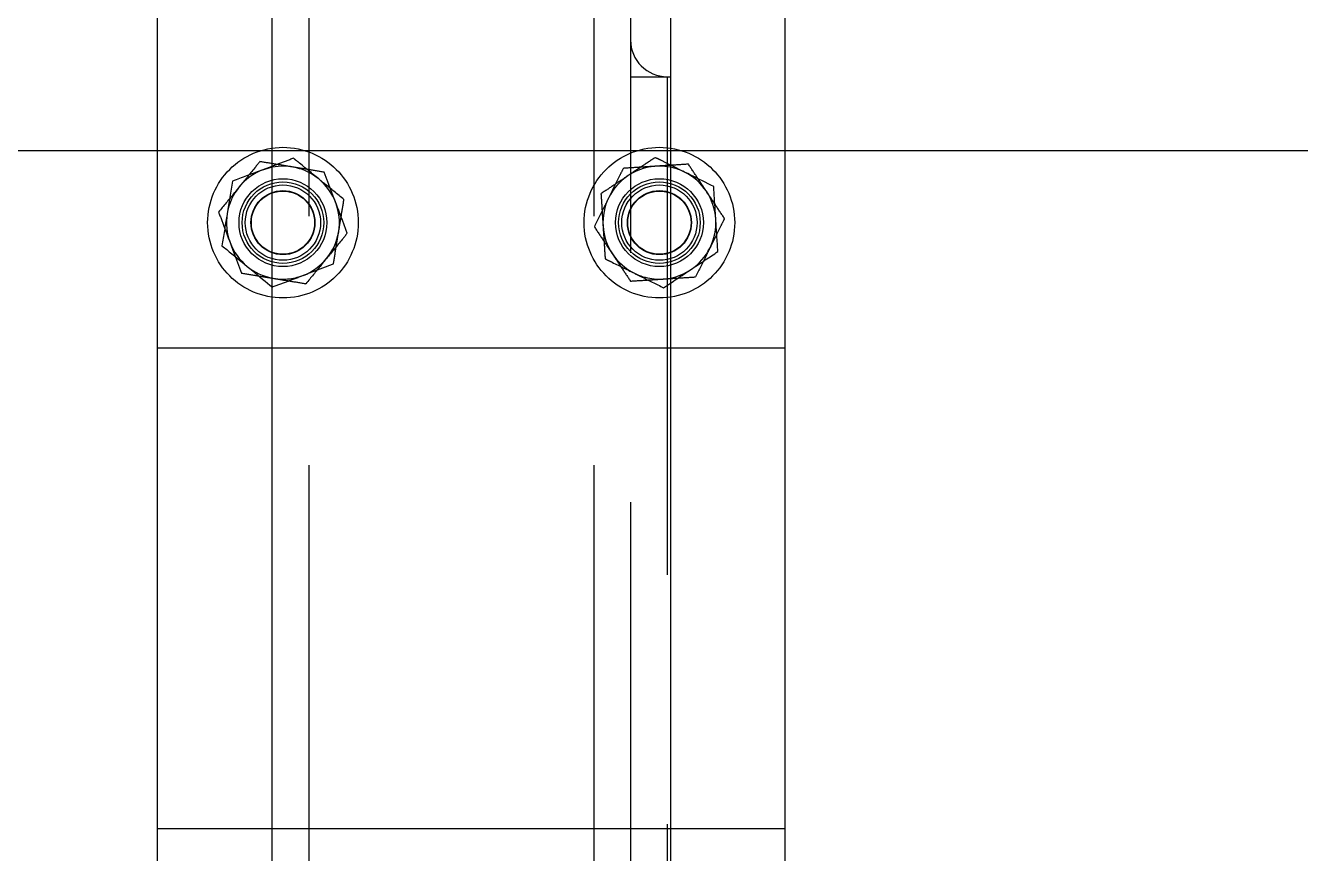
# Model space of a CAD drawing. Header units: metres. Extents: x 0 to 21025, y 0 to 14850.
# Drawn here: x 5680.5 to 5883.7, y 9149.1 to 9281 of the extents above; entities that cross this region are included whole.
import ezdxf

# ---------------------------------------------------------------- set-up
doc = ezdxf.new("R2010")
doc.units = ezdxf.units.M
doc.header["$LTSCALE"] = 25
doc.linetypes.add('HIDDEN2', pattern=[4.7625, 3.175, -1.5875])
doc.layers.add('SL4', color=4, linetype='Continuous')
doc.layers.add('ST1', color=7, linetype='HIDDEN2')

msp = doc.modelspace()

# ---------------------------------------------------------------- linework, layer by layer
at = {"layer": 'SL4'}
for p, q in [((5540.514, 9261.149), (6206.092, 9261.149)), ((5701.527, 9229.634), (5701.527, 9261.149)), ((5719.777, 9261.149), (5719.777, 9121.619)), ((5783.277, 9261.149), (5783.277, 9121.619)), ((5801.527, 9261.149), (5801.527, 9229.634)), ((5719.777, 9258.593), (5718.348, 9258.053)), ((5785.519, 9257.699), (5783.358, 9258.769)), ((5701.527, 9153.134), (5701.527, 9229.634)), ((5719.777, 9229.634), (5701.527, 9229.634)), ((5801.527, 9229.634), (5783.277, 9229.634)), ((5801.527, 9229.634), (5801.527, 9153.134)), ((5701.527, 9121.619), (5701.527, 9153.134)), ((5701.527, 9153.134), (5719.777, 9153.134)), ((5783.277, 9153.134), (5801.527, 9153.134)), ((5801.527, 9153.134), (5801.527, 9121.619))]:
    msp.add_line(p, q, dxfattribs=at)
at = {"layer": 'SL4', "flags": 128}
msp.add_lwpolyline([(5718.348, 9258.053), (5719.474, 9258.396), (5719.777, 9258.462)], dxfattribs=at)
at = {"layer": 'SL4'}
for centre, start, end in [((5721.527, 9249.634), 110.68529, 170.68529), ((5781.527, 9249.634), 63.66434, 78.78773), ((5781.527, 9249.634), 3.66434, 63.66434), ((5721.527, 9249.634), 170.68529, 230.68529), ((5781.527, 9249.634), 303.66434, 3.66434), ((5721.527, 9249.634), 230.68529, 258.78773), ((5781.527, 9249.634), 281.21227, 303.66434)]:
    msp.add_arc(centre, 9, start, end, dxfattribs=at)
for points, knots in [([(5718.348, 9258.053), (5718.232, 9258.01), (5717.36, 9257.68), (5715.714, 9257.059), (5714.234, 9256.5), (5713.486, 9256.218)], [0, 0, 0, 0, 0.07009, 0.5307844, 1, 1, 1, 1]), ([(5713.486, 9256.218), (5713.35, 9255.385), (5713.074, 9253.704), (5712.789, 9251.967), (5712.645, 9251.09)], [0, 0, 0, 0, 0.495458, 1, 1, 1, 1]), ([(5790.176, 9255.394), (5788.978, 9255.987), (5787.442, 9256.748), (5785.867, 9257.528), (5785.519, 9257.699)], [0, 0, 0, 0, 0.7796361, 1, 1, 1, 1]), ([(5790.508, 9250.209), (5790.5, 9250.332), (5790.441, 9251.263), (5790.328, 9253.018), (5790.227, 9254.597), (5790.176, 9255.394)], [0, 0, 0, 0, 0.07009, 0.5307844, 1, 1, 1, 1]), ([(5712.645, 9251.09), (5712.625, 9250.969), (5712.474, 9250.048), (5712.19, 9248.313), (5711.934, 9246.751), (5711.804, 9245.963)], [0, 0, 0, 0, 0.07009, 0.5307844, 1, 1, 1, 1]), ([(5790.84, 9245.023), (5790.786, 9245.865), (5790.678, 9247.565), (5790.565, 9249.322), (5790.508, 9250.209)], [0, 0, 0, 0, 0.495458, 1, 1, 1, 1]), ([(5711.804, 9245.963), (5712.061, 9245.752), (5713.37, 9244.681), (5714.731, 9243.566), (5715.824, 9242.67)], [0, 0, 0, 0, 0.1963527, 1, 1, 1, 1]), ([(5786.516, 9242.143), (5786.618, 9242.211), (5787.394, 9242.728), (5788.858, 9243.703), (5790.176, 9244.58), (5790.84, 9245.023)], [0, 0, 0, 0, 0.07009, 0.5307844, 1, 1, 1, 1]), ([(5715.824, 9242.67), (5716.124, 9242.425), (5717.484, 9241.311), (5718.811, 9240.225), (5719.845, 9239.378)], [0, 0, 0, 0, 0.2203639, 1, 1, 1, 1]), ([(5783.277, 9239.986), (5783.62, 9240.214), (5784.679, 9240.92), (5785.775, 9241.65), (5786.516, 9242.143)], [0, 0, 0, 0, 0.3237578, 1, 1, 1, 1])]:
    msp.add_open_spline(points, degree=3, knots=knots, dxfattribs=at)
at = {"layer": 'ST1'}
for p, q in [((5701.527, 9261.149), (5701.527, 9336.149)), ((5719.777, 9336.149), (5719.777, 9261.149)), ((5783.277, 9336.149), (5783.277, 9261.149)), ((5801.527, 9336.149), (5801.527, 9261.149)), ((5725.627, 9330.034), (5725.627, 9052.734)), ((5771.077, 9330.034), (5771.077, 9052.734)), ((5776.927, 9324.184), (5776.927, 9058.584)), ((5776.927, 9272.884), (5782.777, 9272.884)), ((5782.777, 9272.884), (5782.777, 9109.884)), ((5782.777, 9272.884), (5783.277, 9272.884)), ((5782.191, 9239.263), (5783.277, 9239.986)), ((5783.277, 9229.634), (5719.777, 9229.634)), ((5719.777, 9153.134), (5783.277, 9153.134))]:
    msp.add_line(p, q, dxfattribs=at)
for centre, radius in [((5721.527, 9249.634), 12), ((5781.527, 9249.634), 12), ((5721.527, 9249.634), 7), ((5721.527, 9249.634), 6.5), ((5781.527, 9249.634), 7), ((5781.527, 9249.634), 6.5), ((5721.527, 9249.634), 6), ((5721.527, 9249.634), 5.1), ((5721.527, 9249.634), 5.036), ((5781.527, 9249.634), 6), ((5781.527, 9249.634), 5.1), ((5781.527, 9249.634), 5.036)]:
    msp.add_circle(centre, radius, dxfattribs=at)
for centre, radius, start, end in [((5782.777, 9278.734), 5.85, 180, 270), ((5721.527, 9249.634), 9, 50.68529, 101.21227), ((5781.527, 9249.634), 9, 78.78773, 123.66434), ((5721.527, 9249.634), 9, 350.68529, 50.68529), ((5781.527, 9249.634), 9, 123.66434, 183.66434), ((5721.527, 9249.634), 9, 290.68529, 350.68529), ((5781.527, 9249.634), 9, 183.66434, 243.66434), ((5781.527, 9249.634), 9, 243.66434, 281.21227), ((5721.527, 9249.634), 9, 258.78773, 290.68529)]:
    msp.add_arc(centre, radius, start, end, dxfattribs=at)
for points, knots in [([(5723.209, 9259.889), (5722.421, 9259.591), (5721.294, 9259.166), (5720.128, 9258.726), (5719.777, 9258.593)], [0, 0, 0, 0, 0.6986126, 1, 1, 1, 1]), ([(5727.229, 9256.597), (5726.135, 9257.492), (5724.774, 9258.607), (5723.466, 9259.678), (5723.209, 9259.889)], [0, 0, 0, 0, 0.8036473, 1, 1, 1, 1]), ([(5780.862, 9260.005), (5780.16, 9259.537), (5778.743, 9258.593), (5777.277, 9257.617), (5776.538, 9257.124)], [0, 0, 0, 0, 0.495458, 1, 1, 1, 1]), ([(5783.358, 9258.769), (5782.82, 9259.036), (5781.973, 9259.455), (5781.159, 9259.858), (5780.862, 9260.005)], [0, 0, 0, 0, 0.6352091, 1, 1, 1, 1]), ([(5717.856, 9259.356), (5717.579, 9259.018), (5716.506, 9257.708), (5715.391, 9256.347), (5714.564, 9255.336)], [0, 0, 0, 0, 0.25755135, 1, 1, 1, 1]), ([(5722.983, 9258.515), (5722.862, 9258.535), (5721.941, 9258.686), (5720.206, 9258.97), (5718.644, 9259.227), (5717.856, 9259.356)], [0, 0, 0, 0, 0.07009, 0.5307844, 1, 1, 1, 1]), ([(5728.111, 9257.674), (5727.278, 9257.81), (5725.597, 9258.086), (5723.86, 9258.371), (5722.983, 9258.515)], [0, 0, 0, 0, 0.495458, 1, 1, 1, 1]), ([(5775.766, 9258.283), (5775.572, 9257.892), (5774.821, 9256.374), (5774.04, 9254.797), (5773.461, 9253.626)], [0, 0, 0, 0, 0.2575513, 1, 1, 1, 1]), ([(5780.951, 9258.615), (5780.829, 9258.607), (5779.898, 9258.548), (5778.143, 9258.435), (5776.563, 9258.334), (5775.766, 9258.283)], [0, 0, 0, 0, 0.07009, 0.5307844, 1, 1, 1, 1]), ([(5786.137, 9258.947), (5785.295, 9258.893), (5783.595, 9258.784), (5781.838, 9258.672), (5780.951, 9258.615)], [0, 0, 0, 0, 0.49545796, 1, 1, 1, 1]), ([(5789.017, 9254.623), (5788.949, 9254.725), (5788.432, 9255.501), (5787.457, 9256.965), (5786.58, 9258.282), (5786.137, 9258.947)], [0, 0, 0, 0, 0.07009, 0.5307844, 1, 1, 1, 1]), ([(5731.249, 9253.304), (5730.215, 9254.151), (5728.889, 9255.237), (5727.529, 9256.351), (5727.229, 9256.597)], [0, 0, 0, 0, 0.7796361, 1, 1, 1, 1]), ([(5729.946, 9252.813), (5729.903, 9252.928), (5729.573, 9253.801), (5728.952, 9255.446), (5728.393, 9256.927), (5728.111, 9257.674)], [0, 0, 0, 0, 0.07009, 0.5307844, 1, 1, 1, 1]), ([(5776.538, 9257.124), (5776.435, 9257.056), (5775.659, 9256.539), (5774.195, 9255.564), (5772.878, 9254.687), (5772.213, 9254.244)], [0, 0, 0, 0, 0.07009, 0.5307844, 1, 1, 1, 1]), ([(5714.564, 9255.336), (5714.264, 9254.97), (5713.15, 9253.609), (5712.065, 9252.285), (5711.271, 9251.316)], [0, 0, 0, 0, 0.2686336, 1, 1, 1, 1]), ([(5772.213, 9254.244), (5772.267, 9253.402), (5772.376, 9251.702), (5772.488, 9249.945), (5772.545, 9249.058)], [0, 0, 0, 0, 0.49545796, 1, 1, 1, 1]), ([(5791.898, 9250.298), (5791.43, 9251), (5790.486, 9252.418), (5789.51, 9253.883), (5789.017, 9254.623)], [0, 0, 0, 0, 0.49545796, 1, 1, 1, 1]), ([(5731.782, 9247.952), (5731.484, 9248.741), (5730.882, 9250.334), (5730.26, 9251.982), (5729.946, 9252.813)], [0, 0, 0, 0, 0.495458, 1, 1, 1, 1]), ([(5730.408, 9248.177), (5730.428, 9248.298), (5730.579, 9249.219), (5730.864, 9250.954), (5731.12, 9252.516), (5731.249, 9253.304)], [0, 0, 0, 0, 0.07009, 0.5307844, 1, 1, 1, 1]), ([(5773.461, 9253.626), (5773.251, 9253.203), (5772.471, 9251.627), (5771.711, 9250.092), (5771.156, 9248.969)], [0, 0, 0, 0, 0.2686336, 1, 1, 1, 1]), ([(5711.271, 9251.316), (5711.569, 9250.526), (5712.171, 9248.933), (5712.793, 9247.286), (5713.107, 9246.454)], [0, 0, 0, 0, 0.495458, 1, 1, 1, 1]), ([(5791.898, 9250.298), (5791.704, 9249.907), (5790.953, 9248.389), (5790.172, 9246.812), (5789.593, 9245.641)], [0, 0, 0, 0, 0.2575513, 1, 1, 1, 1]), ([(5731.782, 9247.952), (5731.506, 9247.614), (5730.432, 9246.304), (5729.318, 9244.942), (5728.49, 9243.931)], [0, 0, 0, 0, 0.2575513, 1, 1, 1, 1]), ([(5729.567, 9243.049), (5729.704, 9243.882), (5729.979, 9245.563), (5730.264, 9247.3), (5730.408, 9248.177)], [0, 0, 0, 0, 0.495458, 1, 1, 1, 1]), ([(5771.156, 9248.969), (5771.623, 9248.267), (5772.568, 9246.849), (5773.544, 9245.384), (5774.036, 9244.645)], [0, 0, 0, 0, 0.495458, 1, 1, 1, 1]), ([(5772.545, 9249.058), (5772.553, 9248.935), (5772.613, 9248.005), (5772.725, 9246.25), (5772.826, 9244.67), (5772.877, 9243.873)], [0, 0, 0, 0, 0.07009003, 0.53078443, 1, 1, 1, 1]), ([(5713.107, 9246.454), (5713.15, 9246.339), (5713.48, 9245.467), (5714.101, 9243.821), (5714.66, 9242.341), (5714.942, 9241.593)], [0, 0, 0, 0, 0.07009, 0.5307844, 1, 1, 1, 1]), ([(5789.593, 9245.641), (5789.383, 9245.217), (5788.603, 9243.641), (5787.843, 9242.107), (5787.287, 9240.984)], [0, 0, 0, 0, 0.2686336, 1, 1, 1, 1]), ([(5728.49, 9243.931), (5728.19, 9243.566), (5727.076, 9242.205), (5725.991, 9240.88), (5725.198, 9239.911)], [0, 0, 0, 0, 0.2686336, 1, 1, 1, 1]), ([(5772.877, 9243.873), (5773.175, 9243.726), (5774.691, 9242.975), (5776.267, 9242.195), (5777.534, 9241.568)], [0, 0, 0, 0, 0.1963527, 1, 1, 1, 1]), ([(5774.036, 9244.645), (5774.104, 9244.542), (5774.621, 9243.766), (5775.596, 9242.302), (5776.474, 9240.985), (5776.916, 9240.32)], [0, 0, 0, 0, 0.07009, 0.5307844, 1, 1, 1, 1]), ([(5714.942, 9241.593), (5715.775, 9241.457), (5717.456, 9241.181), (5719.193, 9240.896), (5720.07, 9240.752)], [0, 0, 0, 0, 0.495458, 1, 1, 1, 1]), ([(5724.706, 9241.214), (5724.821, 9241.257), (5725.694, 9241.587), (5727.339, 9242.208), (5728.82, 9242.767), (5729.567, 9243.049)], [0, 0, 0, 0, 0.07009, 0.5307844, 1, 1, 1, 1]), ([(5777.534, 9241.568), (5777.881, 9241.396), (5779.457, 9240.616), (5780.993, 9239.855), (5782.191, 9239.263)], [0, 0, 0, 0, 0.2203639, 1, 1, 1, 1]), ([(5719.845, 9239.378), (5720.634, 9239.676), (5722.227, 9240.278), (5723.875, 9240.9), (5724.706, 9241.214)], [0, 0, 0, 0, 0.495458, 1, 1, 1, 1]), ([(5720.07, 9240.752), (5720.191, 9240.732), (5721.112, 9240.581), (5722.847, 9240.297), (5724.409, 9240.04), (5725.198, 9239.911)], [0, 0, 0, 0, 0.07009, 0.5307844, 1, 1, 1, 1]), ([(5776.916, 9240.32), (5777.758, 9240.374), (5779.458, 9240.483), (5781.215, 9240.595), (5782.102, 9240.652)], [0, 0, 0, 0, 0.495458, 1, 1, 1, 1]), ([(5782.102, 9240.652), (5782.225, 9240.66), (5783.156, 9240.719), (5784.911, 9240.832), (5786.49, 9240.933), (5787.287, 9240.984)], [0, 0, 0, 0, 0.07009, 0.5307844, 1, 1, 1, 1])]:
    msp.add_open_spline(points, degree=3, knots=knots, dxfattribs=at)

doc.saveas('drawing.dxf')
